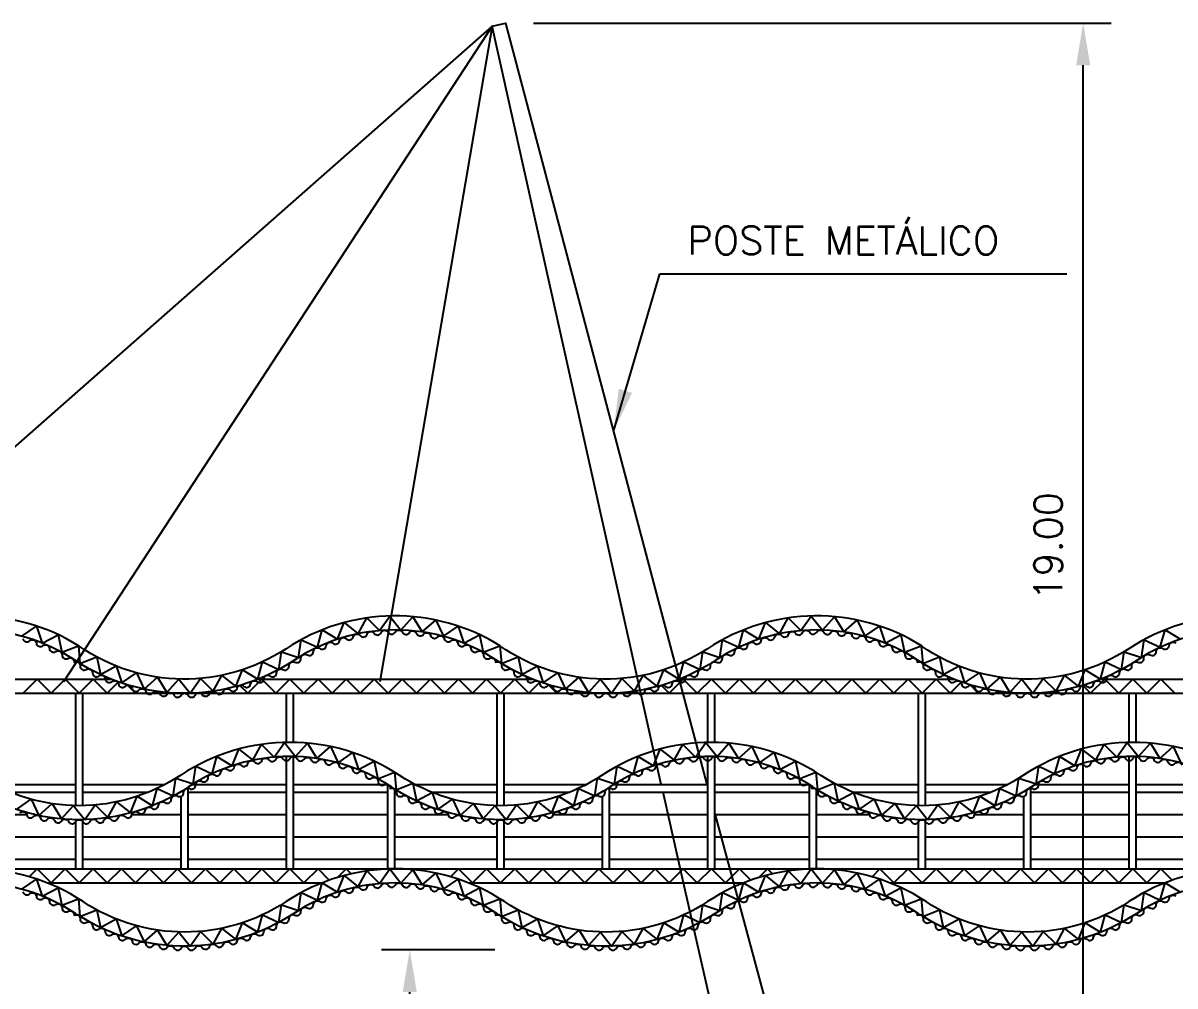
# Model space of a CAD drawing. Header units: millimetres. Extents: x 462 to 740, y -508 to -73.
# Drawn here: x 658.47 to 674.87, y -492.35 to -478.65 of the extents above; entities that cross this region are included whole.
import ezdxf

# ---------------------------------------------------------------- set-up
doc = ezdxf.new("R2010")
doc.units = ezdxf.units.MM
doc.header["$LTSCALE"] = 0.1
doc.header["$PDMODE"] = 3
doc.header["$PDSIZE"] = 0.005
for name, color, linetype in [('azul-claro', 130, 'Continuous'), ('COTAS', 6, 'Continuous'), ('nivel', 1, 'Continuous'), ('ondas-claras', 130, 'Continuous'), ('ondas-escuras', 160, 'Continuous')]:
    doc.layers.add(name, color=color, linetype=linetype)
doc.styles.add('RO-00', font='romans.shx')
doc.dimstyles.new('COTAS-300', dxfattribs={"dimscale": 0, "dimtxt": 0.4, "dimasz": 0.6, "dimexe": 0.4, "dimexo": 0.4, "dimgap": 0.3, "dimtad": 1, "dimzin": 1, "dimdsep": 46, "dimtxsty": 'RO-00', "dimcen": 2.5, "dimclrd": 6, "dimclre": 6, "dimclrt": 2, "dimadec": 0, "dimazin": 0, "dimtfac": 1, "dimtmove": 2, "dimatfit": 2, "dimfxl": 1, "dimtolj": 1, "dimtzin": 0, "dimarcsym": 0})

# ---------------------------------------------------------------- blocks, each defined once
blk = doc.blocks.new('*D66')
at = {"layer": 'COTAS', "color": 6, "lineweight": -2}
for p, q in [((665.187, -491.841), (663.576, -491.841)), ((663.976, -497.241), (663.976, -492.441)), ((665.187, -497.841), (663.576, -497.841))]:
    blk.add_line(p, q, dxfattribs=at)
at = {"layer": 'COTAS', "color": 6}
for points in [[(663.876, -492.441), (664.076, -492.441), (663.976, -491.841)], [(663.876, -497.241), (664.076, -497.241), (663.976, -497.841)]]:
    blk.add_solid(points, dxfattribs=at)
at = {"layer": 'Defpoints', "color": 0}
for p in [(663.976, -491.841), (665.587, -491.841), (665.587, -497.841)]:
    blk.add_point(p, dxfattribs=at)
at = {"layer": 'COTAS', "color": 2, "insert": (663.476, -494.841), "char_height": 0.4, "attachment_point": 5, "rotation": 90, "style": 'RO-00'}
blk.add_mtext('\\A1;6.00', dxfattribs=at)
blk = doc.blocks.new('*D67')
at = {"layer": 'COTAS', "color": 6, "lineweight": -2}
for p, q in [((665.737, -478.652), (673.964, -478.652)), ((673.564, -497.052), (673.564, -479.252)), ((670.809, -497.652), (673.964, -497.652))]:
    blk.add_line(p, q, dxfattribs=at)
at = {"layer": 'COTAS', "color": 6}
for points in [[(673.464, -479.252), (673.664, -479.252), (673.564, -478.652)], [(673.464, -497.052), (673.664, -497.052), (673.564, -497.652)]]:
    blk.add_solid(points, dxfattribs=at)
at = {"layer": 'Defpoints', "color": 0}
for p in [(665.337, -478.652), (673.564, -478.652), (670.409, -497.652)]:
    blk.add_point(p, dxfattribs=at)
at = {"layer": 'COTAS', "color": 2, "insert": (673.064, -486.099), "char_height": 0.4, "attachment_point": 5, "rotation": 90, "style": 'RO-00'}
blk.add_mtext('\\A1;19.00', dxfattribs=at)

msp = doc.modelspace()

# ---------------------------------------------------------------- hatches: boundary and pattern name
h = msp.add_hatch()
h.set_pattern_fill('LINE', color=256, scale=0.1, style=0)
h.set_pattern_definition([(0, (31.8689, 31.7374), (0, 0.3175), [])])
h.paths.add_polyline_path([(654.489, -489.489), (653.32, -489.489), (653.32, -489.788, 0.116451)])
h.paths.add_polyline_path([(654.72, -489.657, -0.237937), (654.669, -489.652, 0.268983), (654.611, -489.65), (654.611, -489.65, 0.268989), (654.581, -489.7, -0.610099), (654.49, -489.745, 0.268989), (654.433, -489.739), (654.433, -489.739, 0.268983), (654.399, -489.786, -0.6101), (654.305, -489.824, 0.268983), (654.248, -489.814), (654.248, -489.814, 0.268989), (654.211, -489.859, -0.610099), (654.115, -489.891, 0.26899), (654.058, -489.877), (654.058, -489.877, 0.268984), (654.018, -489.919, -0.6101), (653.92, -489.943, 0.579938), (653.822, -489.964, -0.610099), (653.722, -489.982, 0.579938), (653.623, -489.996, -0.6101), (653.522, -490.007, 0.579938), (653.422, -490.014, -0.610099), (653.321, -490.018, 0.001454), (653.32, -490.018), (653.32, -490.689), (654.72, -490.689)])
h.paths.add_polyline_path([(656.22, -489.489), (654.927, -489.489, 0.020521), (654.927, -489.493, -0.5853), (654.842, -489.547, 0.098516), (654.82, -489.541), (654.82, -490.689), (656.22, -490.689)])
h.paths.add_polyline_path([(657.665, -489.491, 0.024038), (657.66, -489.489), (657.624, -489.489, 0.049924), (657.614, -489.493, -0.312343), (657.548, -489.489), (656.32, -489.489), (656.32, -490.689), (657.665, -490.689)])
h.paths.add_polyline_path([(659.22, -490.018, 0.001448), (659.22, -490.018, -0.6101), (659.119, -490.014, 0.579938), (659.019, -490.007, -0.610099), (658.918, -489.996, 0.579938), (658.819, -489.982, -0.6101), (658.719, -489.964, 0.579938), (658.621, -489.943, -0.610099), (658.523, -489.919, 0.579938), (658.426, -489.891, -0.6101), (658.33, -489.859, 0.579938), (658.236, -489.824, -0.610099), (658.142, -489.786, 0.579938), (658.051, -489.745, -0.6101), (657.96, -489.7, 0.579938), (657.872, -489.652, -0.610099), (657.784, -489.601, 0.222137), (657.765, -489.555), (657.765, -490.689), (659.22, -490.689)])
h.paths.add_polyline_path([(659.22, -489.489), (658.052, -489.489, 0.116451), (659.22, -489.788)])
h = msp.add_hatch()
h.set_pattern_fill('LINE', color=256, scale=0.1, style=0)
h.set_pattern_definition([(0, (37.8689, 31.7374), (0, 0.3175), [])])
h.paths.add_polyline_path([(660.489, -489.489), (659.32, -489.489), (659.32, -489.788, 0.116451)])
h.paths.add_polyline_path([(660.72, -489.657, -0.237937), (660.669, -489.652, 0.268983), (660.611, -489.65), (660.611, -489.65, 0.268989), (660.581, -489.7, -0.610099), (660.49, -489.745, 0.268989), (660.433, -489.739), (660.433, -489.739, 0.268983), (660.399, -489.786, -0.6101), (660.305, -489.824, 0.268983), (660.248, -489.814), (660.248, -489.814, 0.268989), (660.211, -489.859, -0.610099), (660.115, -489.891, 0.26899), (660.058, -489.877), (660.058, -489.877, 0.268984), (660.018, -489.919, -0.6101), (659.92, -489.943, 0.579938), (659.822, -489.964, -0.610099), (659.722, -489.982, 0.579938), (659.623, -489.996, -0.6101), (659.522, -490.007, 0.579938), (659.422, -490.014, -0.610099), (659.321, -490.018, 0.001454), (659.32, -490.018), (659.32, -490.689), (660.72, -490.689)])
h.paths.add_polyline_path([(662.22, -489.489), (660.927, -489.489, 0.020521), (660.927, -489.493, -0.5853), (660.842, -489.547, 0.098516), (660.82, -489.541), (660.82, -490.689), (662.22, -490.689)])
h.paths.add_polyline_path([(663.665, -489.491, 0.024038), (663.66, -489.489), (663.624, -489.489, 0.049924), (663.614, -489.493, -0.312343), (663.548, -489.489), (662.32, -489.489), (662.32, -490.689), (663.665, -490.689)])
h.paths.add_polyline_path([(665.22, -490.018, 0.001448), (665.22, -490.018, -0.6101), (665.119, -490.014, 0.579938), (665.019, -490.007, -0.610099), (664.918, -489.996, 0.579938), (664.819, -489.982, -0.6101), (664.719, -489.964, 0.579938), (664.621, -489.943, -0.610099), (664.523, -489.919, 0.579938), (664.426, -489.891, -0.6101), (664.33, -489.859, 0.579938), (664.236, -489.824, -0.610099), (664.142, -489.786, 0.579938), (664.051, -489.745, -0.6101), (663.96, -489.7, 0.579938), (663.872, -489.652, -0.610099), (663.784, -489.601, 0.222137), (663.765, -489.555), (663.765, -490.689), (665.22, -490.689)])
h.paths.add_polyline_path([(665.22, -489.489), (664.052, -489.489, 0.116451), (665.22, -489.788)])
h = msp.add_hatch()
h.set_pattern_fill('LINE', color=256, scale=0.1, style=0)
h.set_pattern_definition([(0, (43.8689, 31.7374), (0, 0.3175), [])])
h.paths.add_polyline_path([(666.489, -489.489), (665.32, -489.489), (665.32, -489.788, 0.116451)])
h.paths.add_polyline_path([(666.72, -489.657, -0.237937), (666.669, -489.652, 0.268983), (666.611, -489.65), (666.611, -489.65, 0.268989), (666.581, -489.7, -0.610099), (666.49, -489.745, 0.268989), (666.433, -489.739), (666.433, -489.739, 0.268983), (666.399, -489.786, -0.6101), (666.305, -489.824, 0.268983), (666.248, -489.814), (666.248, -489.814, 0.268989), (666.211, -489.859, -0.610099), (666.115, -489.891, 0.26899), (666.058, -489.877), (666.058, -489.877, 0.268984), (666.018, -489.919, -0.6101), (665.92, -489.943, 0.579938), (665.822, -489.964, -0.610099), (665.722, -489.982, 0.579938), (665.623, -489.996, -0.6101), (665.522, -490.007, 0.579938), (665.422, -490.014, -0.610099), (665.321, -490.018, 0.001454), (665.32, -490.018), (665.32, -490.689), (666.72, -490.689)])
h.paths.add_polyline_path([(668.22, -489.489), (666.927, -489.489, 0.020521), (666.927, -489.493, -0.5853), (666.842, -489.547, 0.098516), (666.82, -489.541), (666.82, -490.689), (668.22, -490.689)])
h.paths.add_polyline_path([(669.665, -489.491, 0.024038), (669.66, -489.489), (669.624, -489.489, 0.049924), (669.614, -489.493, -0.312343), (669.548, -489.489), (668.32, -489.489), (668.32, -490.689), (669.665, -490.689)])
h.paths.add_polyline_path([(671.22, -490.018, 0.001448), (671.22, -490.018, -0.6101), (671.119, -490.014, 0.579938), (671.019, -490.007, -0.610099), (670.918, -489.996, 0.579938), (670.819, -489.982, -0.6101), (670.719, -489.964, 0.579938), (670.621, -489.943, -0.610099), (670.523, -489.919, 0.579938), (670.426, -489.891, -0.6101), (670.33, -489.859, 0.579938), (670.236, -489.824, -0.610099), (670.142, -489.786, 0.579938), (670.051, -489.745, -0.6101), (669.96, -489.7, 0.579938), (669.872, -489.652, -0.610099), (669.784, -489.601, 0.222137), (669.765, -489.555), (669.765, -490.689), (671.22, -490.689)])
h.paths.add_polyline_path([(671.22, -489.489), (670.052, -489.489, 0.116451), (671.22, -489.788)])
h = msp.add_hatch()
h.set_pattern_fill('LINE', color=256, scale=0.1, style=0)
h.set_pattern_definition([(0, (49.8689, 31.7374), (0, 0.3175), [])])
h.paths.add_polyline_path([(672.489, -489.489), (671.32, -489.489), (671.32, -489.788, 0.116451)])
h.paths.add_polyline_path([(672.72, -489.657, -0.237937), (672.669, -489.652, 0.268983), (672.611, -489.65), (672.611, -489.65, 0.268989), (672.581, -489.7, -0.610099), (672.49, -489.745, 0.268989), (672.433, -489.739), (672.433, -489.739, 0.268983), (672.399, -489.786, -0.6101), (672.305, -489.824, 0.268983), (672.248, -489.814), (672.248, -489.814, 0.268989), (672.211, -489.859, -0.610099), (672.115, -489.891, 0.26899), (672.058, -489.877), (672.058, -489.877, 0.268984), (672.018, -489.919, -0.6101), (671.92, -489.943, 0.579938), (671.822, -489.964, -0.610099), (671.722, -489.982, 0.579938), (671.623, -489.996, -0.6101), (671.522, -490.007, 0.579938), (671.422, -490.014, -0.610099), (671.321, -490.018, 0.001454), (671.32, -490.018), (671.32, -490.689), (672.72, -490.689)])
h.paths.add_polyline_path([(674.22, -489.489), (672.927, -489.489, 0.020521), (672.927, -489.493, -0.5853), (672.842, -489.547, 0.098516), (672.82, -489.541), (672.82, -490.689), (674.22, -490.689)])
h.paths.add_polyline_path([(675.665, -489.491, 0.024038), (675.66, -489.489), (675.624, -489.489, 0.049924), (675.614, -489.493, -0.312343), (675.548, -489.489), (674.32, -489.489), (674.32, -490.689), (675.665, -490.689)])
h.paths.add_polyline_path([(677.22, -490.018, 0.001448), (677.22, -490.018, -0.6101), (677.119, -490.014, 0.579938), (677.019, -490.007, -0.610099), (676.918, -489.996, 0.579938), (676.819, -489.982, -0.6101), (676.719, -489.964, 0.579938), (676.621, -489.943, -0.610099), (676.523, -489.919, 0.579938), (676.426, -489.891, -0.6101), (676.33, -489.859, 0.579938), (676.236, -489.824, -0.610099), (676.142, -489.786, 0.579938), (676.051, -489.745, -0.6101), (675.96, -489.7, 0.579938), (675.872, -489.652, -0.610099), (675.784, -489.601, 0.222137), (675.765, -489.555), (675.765, -490.689), (677.22, -490.689)])
h.paths.add_polyline_path([(677.22, -489.489), (676.052, -489.489, 0.116451), (677.22, -489.788)])

# ---------------------------------------------------------------- linework, layer by layer
for p, q in [((655.814, -487.989), (659.27, -487.989)), ((658.67, -487.989), (658.47, -488.189)), ((658.67, -487.989), (658.87, -488.189)), ((659.07, -487.989), (658.87, -488.189)), ((659.07, -487.989), (659.27, -488.189)), ((659.27, -487.989), (659.726, -487.989)), ((659.47, -487.989), (659.27, -488.189)), ((659.47, -487.989), (659.67, -488.189)), ((659.831, -488.028), (659.67, -488.189)), ((661.87, -487.989), (661.67, -488.189)), ((661.814, -487.989), (665.27, -487.989)), ((661.87, -487.989), (662.07, -488.189)), ((662.27, -487.989), (662.07, -488.189)), ((662.27, -487.989), (662.47, -488.189)), ((662.67, -487.989), (662.47, -488.189)), ((662.67, -487.989), (662.87, -488.189)), ((663.07, -487.989), (662.87, -488.189)), ((663.07, -487.989), (663.27, -488.189)), ((663.47, -487.989), (663.27, -488.189)), ((663.47, -487.989), (663.67, -488.189)), ((663.87, -487.989), (663.67, -488.189)), ((663.87, -487.989), (664.07, -488.189)), ((664.27, -487.989), (664.07, -488.189)), ((664.27, -487.989), (664.47, -488.189)), ((664.67, -487.989), (664.47, -488.189)), ((664.67, -487.989), (664.87, -488.189)), ((665.07, -487.989), (664.87, -488.189)), ((665.07, -487.989), (665.27, -488.189)), ((665.27, -487.989), (665.726, -487.989)), ((665.47, -487.989), (665.27, -488.189)), ((665.47, -487.989), (665.67, -488.189)), ((665.831, -488.028), (665.67, -488.189)), ((667.87, -487.989), (667.67, -488.189)), ((667.814, -487.989), (671.27, -487.989)), ((667.87, -487.989), (668.07, -488.189)), ((668.27, -487.989), (668.07, -488.189)), ((668.27, -487.989), (668.47, -488.189)), ((668.67, -487.989), (668.47, -488.189)), ((668.67, -487.989), (668.87, -488.189)), ((669.07, -487.989), (668.87, -488.189)), ((669.07, -487.989), (669.27, -488.189)), ((669.47, -487.989), (669.27, -488.189)), ((669.47, -487.989), (669.67, -488.189)), ((669.87, -487.989), (669.67, -488.189)), ((669.87, -487.989), (670.07, -488.189)), ((670.27, -487.989), (670.07, -488.189)), ((670.27, -487.989), (670.47, -488.189)), ((670.67, -487.989), (670.47, -488.189)), ((670.67, -487.989), (670.87, -488.189)), ((671.07, -487.989), (670.87, -488.189)), ((671.07, -487.989), (671.27, -488.189)), ((671.27, -487.989), (671.726, -487.989)), ((671.47, -487.989), (671.27, -488.189)), ((671.47, -487.989), (671.67, -488.189)), ((671.831, -488.028), (671.67, -488.189)), ((673.87, -487.989), (673.67, -488.189)), ((673.814, -487.989), (677.27, -487.989)), ((673.87, -487.989), (674.07, -488.189)), ((674.27, -487.989), (674.07, -488.189)), ((674.27, -487.989), (674.47, -488.189)), ((674.67, -487.989), (674.47, -488.189)), ((674.67, -487.989), (674.87, -488.189)), ((653.27, -488.189), (659.27, -488.189)), ((659.22, -489.788), (659.22, -488.189)), ((659.27, -488.189), (665.27, -488.189)), ((659.32, -489.788), (659.32, -488.189)), ((659.948, -488.066), (660.07, -488.189)), ((661.558, -488.077), (661.67, -488.189)), ((662.22, -488.889), (662.22, -488.189)), ((662.32, -488.889), (662.32, -488.189)), ((665.22, -489.788), (665.22, -488.189)), ((665.27, -488.189), (671.27, -488.189)), ((665.32, -489.788), (665.32, -488.189)), ((665.948, -488.066), (666.07, -488.189)), ((667.558, -488.077), (667.67, -488.189)), ((668.22, -488.889), (668.22, -488.189)), ((668.32, -488.889), (668.32, -488.189)), ((671.22, -489.788), (671.22, -488.189)), ((671.27, -488.189), (677.27, -488.189)), ((671.32, -489.788), (671.32, -488.189)), ((671.948, -488.066), (672.07, -488.189)), ((673.558, -488.077), (673.67, -488.189)), ((674.22, -488.889), (674.22, -488.189)), ((674.32, -488.889), (674.32, -488.189)), ((662.22, -490.689), (662.22, -489.089)), ((662.32, -490.689), (662.32, -489.089)), ((668.22, -490.689), (668.22, -489.089)), ((668.32, -490.689), (668.32, -489.089)), ((674.22, -490.689), (674.22, -489.089)), ((674.32, -490.689), (674.32, -489.089)), ((658.052, -489.489), (659.22, -489.489)), ((659.32, -489.489), (660.489, -489.489)), ((660.878, -489.489), (662.22, -489.489)), ((662.32, -489.489), (663.663, -489.489)), ((663.665, -490.689), (663.665, -489.491)), ((664.052, -489.489), (665.22, -489.489)), ((665.32, -489.489), (666.489, -489.489)), ((666.878, -489.489), (668.22, -489.489)), ((668.32, -489.489), (669.663, -489.489)), ((669.665, -490.689), (669.665, -489.491)), ((670.052, -489.489), (671.22, -489.489)), ((671.32, -489.489), (672.489, -489.489)), ((672.878, -489.489), (674.22, -489.489)), ((674.32, -489.489), (675.663, -489.489)), ((660.72, -490.689), (660.72, -489.657)), ((660.82, -490.689), (660.82, -489.541)), ((663.765, -490.689), (663.765, -489.555)), ((666.72, -490.689), (666.72, -489.657)), ((666.82, -490.689), (666.82, -489.541)), ((669.765, -490.689), (669.765, -489.555)), ((672.72, -490.689), (672.72, -489.657)), ((672.82, -490.689), (672.82, -489.541)), ((659.22, -490.689), (659.22, -489.988)), ((659.32, -490.689), (659.32, -489.988)), ((665.22, -490.689), (665.22, -489.988)), ((665.32, -490.689), (665.32, -489.988)), ((671.22, -490.689), (671.22, -489.988)), ((671.32, -490.689), (671.32, -489.988)), ((653.27, -490.689), (659.27, -490.689)), ((658.67, -490.689), (658.558, -490.801)), ((658.67, -490.689), (658.87, -490.889)), ((659.07, -490.689), (658.87, -490.889)), ((659.07, -490.689), (659.27, -490.889)), ((659.27, -490.689), (665.27, -490.689)), ((659.47, -490.689), (659.27, -490.889)), ((659.47, -490.689), (659.67, -490.889)), ((659.87, -490.689), (659.67, -490.889)), ((659.87, -490.689), (660.07, -490.889)), ((660.27, -490.689), (660.07, -490.889)), ((660.27, -490.689), (660.47, -490.889)), ((660.67, -490.689), (660.47, -490.889)), ((660.67, -490.689), (660.87, -490.889)), ((661.07, -490.689), (660.87, -490.889)), ((661.07, -490.689), (661.27, -490.889)), ((661.47, -490.689), (661.27, -490.889)), ((661.47, -490.689), (661.67, -490.889)), ((661.87, -490.689), (661.67, -490.889)), ((661.87, -490.689), (662.07, -490.889)), ((662.27, -490.689), (662.07, -490.889)), ((662.27, -490.689), (662.47, -490.889)), ((662.67, -490.689), (662.47, -490.889)), ((662.67, -490.689), (662.831, -490.849)), ((663.07, -490.689), (662.948, -490.811)), ((663.07, -490.689), (663.141, -490.76)), ((664.67, -490.689), (664.558, -490.801)), ((664.67, -490.689), (664.87, -490.889)), ((665.07, -490.689), (664.87, -490.889)), ((665.07, -490.689), (665.27, -490.889)), ((665.27, -490.689), (671.27, -490.689)), ((665.47, -490.689), (665.27, -490.889)), ((665.47, -490.689), (665.67, -490.889)), ((665.87, -490.689), (665.67, -490.889)), ((665.87, -490.689), (666.07, -490.889)), ((666.27, -490.689), (666.07, -490.889)), ((666.27, -490.689), (666.47, -490.889)), ((666.67, -490.689), (666.47, -490.889)), ((666.67, -490.689), (666.87, -490.889)), ((667.07, -490.689), (666.87, -490.889)), ((667.07, -490.689), (667.27, -490.889)), ((667.47, -490.689), (667.27, -490.889)), ((667.47, -490.689), (667.67, -490.889)), ((667.87, -490.689), (667.67, -490.889)), ((667.87, -490.689), (668.07, -490.889)), ((668.27, -490.689), (668.07, -490.889)), ((668.27, -490.689), (668.47, -490.889)), ((668.67, -490.689), (668.47, -490.889)), ((668.67, -490.689), (668.831, -490.849)), ((669.07, -490.689), (668.948, -490.811)), ((669.07, -490.689), (669.141, -490.76)), ((670.67, -490.689), (670.558, -490.801)), ((670.67, -490.689), (670.87, -490.889)), ((671.07, -490.689), (670.87, -490.889)), ((671.07, -490.689), (671.27, -490.889)), ((671.27, -490.689), (677.27, -490.689)), ((671.47, -490.689), (671.27, -490.889)), ((671.47, -490.689), (671.67, -490.889)), ((671.87, -490.689), (671.67, -490.889)), ((671.87, -490.689), (672.07, -490.889)), ((672.27, -490.689), (672.07, -490.889)), ((672.27, -490.689), (672.47, -490.889)), ((672.67, -490.689), (672.47, -490.889)), ((672.67, -490.689), (672.87, -490.889)), ((673.07, -490.689), (672.87, -490.889)), ((673.07, -490.689), (673.27, -490.889)), ((673.47, -490.689), (673.27, -490.889)), ((673.47, -490.689), (673.67, -490.889)), ((673.87, -490.689), (673.67, -490.889)), ((673.87, -490.689), (674.07, -490.889)), ((674.27, -490.689), (674.07, -490.889)), ((674.27, -490.689), (674.47, -490.889)), ((674.67, -490.689), (674.47, -490.889)), ((674.67, -490.689), (674.831, -490.849)), ((658.814, -490.889), (659.27, -490.889)), ((659.27, -490.889), (662.726, -490.889)), ((664.814, -490.889), (665.27, -490.889)), ((665.27, -490.889), (668.726, -490.889)), ((670.814, -490.889), (671.27, -490.889)), ((671.27, -490.889), (674.726, -490.889))]:
    msp.add_line(p, q)
at = {"layer": 'azul-claro'}
for points in [[(659.27, -487.518, 0.293057), (656.215, -487.555, -0.307403), (653.259, -487.513, -0.292457)], [(665.27, -487.518, 0.293057), (662.215, -487.555, -0.306916), (659.27, -487.518, -0.292457)], [(671.27, -487.518, 0.293057), (668.215, -487.555, -0.307403), (665.259, -487.513, -0.292457)], [(677.27, -487.518, 0.293057), (674.215, -487.555, -0.307403), (671.259, -487.513, -0.292457)], [(659.27, -487.758, -0.005791), (659.215, -487.722, 0.3), (656.326, -487.722, -0.3), (653.215, -487.722)], [(665.27, -487.758, -0.005791), (665.215, -487.722, 0.3), (662.326, -487.722, -0.3), (659.215, -487.722)], [(659.27, -487.761, -0.191661), (659.284, -487.801, 0.603753), (659.371, -487.852, -0.586073), (659.46, -487.9, 0.603737), (659.55, -487.945, -0.586073), (659.642, -487.986, 0.603753), (659.736, -488.025, -0.586073), (659.83, -488.059, 0.603737), (659.926, -488.091, -0.586073), (660.023, -488.119, 0.603753), (660.121, -488.144, -0.586073), (660.219, -488.165, 0.603737), (660.318, -488.183, -0.586073), (660.418, -488.197, 0.603753), (660.519, -488.208, -0.586073), (660.619, -488.215, 0.603737), (660.72, -488.218, -0.586073), (660.821, -488.218, 0.603753), (660.922, -488.215, -0.586073), (661.022, -488.208, 0.603737), (661.123, -488.197, -0.586073), (661.222, -488.183, 0.603753), (661.322, -488.165, -0.586073), (661.42, -488.144, 0.603737), (661.518, -488.119, -0.586073), (661.615, -488.091, 0.603753), (661.711, -488.059, -0.586073), (661.805, -488.025, 0.603737), (661.899, -487.986, -0.586073), (661.991, -487.945, 0.603753), (662.081, -487.9, -0.586073), (662.17, -487.852, 0.603737), (662.257, -487.801, -0.586073), (662.342, -487.747, 0.5853), (662.427, -487.693, -0.604731), (662.515, -487.643, 0.5853), (662.604, -487.596, -0.604731), (662.695, -487.552, 0.5853), (662.787, -487.512, -0.604731), (662.881, -487.476, 0.5853), (662.977, -487.443, -0.604731), (663.073, -487.414, 0.5853), (663.171, -487.389, -0.604731), (663.269, -487.368, 0.5853), (663.369, -487.35, -0.604731), (663.469, -487.336, 0.5853), (663.569, -487.327, -0.604731), (663.67, -487.321, 0.5853), (663.77, -487.319, -0.604731), (663.871, -487.321, 0.5853), (663.972, -487.327, -0.604731), (664.072, -487.336, 0.5853), (664.172, -487.35, -0.604731), (664.272, -487.368, 0.5853), (664.37, -487.389, -0.604731), (664.468, -487.414, 0.5853), (664.564, -487.443, -0.604731), (664.66, -487.476, 0.5853), (664.754, -487.512, -0.604731), (664.846, -487.552, 0.5853), (664.937, -487.596, -0.604731), (665.026, -487.643, 0.5853), (665.114, -487.693, -0.604731), (665.199, -487.747, -0.354582), (665.27, -487.761, -0.354582)], [(671.27, -487.758, -0.005791), (671.215, -487.722, 0.3), (668.326, -487.722, -0.3), (665.215, -487.722)], [(665.27, -487.761, -0.191661), (665.284, -487.801, 0.603753), (665.371, -487.852, -0.586073), (665.46, -487.9, 0.603737), (665.55, -487.945, -0.586073), (665.642, -487.986, 0.603753), (665.736, -488.025, -0.586073), (665.83, -488.059, 0.603737), (665.926, -488.091, -0.586073), (666.023, -488.119, 0.603753), (666.121, -488.144, -0.586073), (666.219, -488.165, 0.603737), (666.318, -488.183, -0.586073), (666.418, -488.197, 0.603753), (666.519, -488.208, -0.586073), (666.619, -488.215, 0.603737), (666.72, -488.218, -0.586073), (666.821, -488.218, 0.603753), (666.922, -488.215, -0.586073), (667.022, -488.208, 0.603737), (667.123, -488.197, -0.586073), (667.222, -488.183, 0.603753), (667.322, -488.165, -0.586073), (667.42, -488.144, 0.603737), (667.518, -488.119, -0.586073), (667.615, -488.091, 0.603753), (667.711, -488.059, -0.586073), (667.805, -488.025, 0.603737), (667.899, -487.986, -0.586073), (667.991, -487.945, 0.603753), (668.081, -487.9, -0.586073), (668.17, -487.852, 0.603737), (668.257, -487.801, -0.586073), (668.342, -487.747, 0.5853), (668.427, -487.693, -0.604731), (668.515, -487.643, 0.5853), (668.604, -487.596, -0.604731), (668.695, -487.552, 0.5853), (668.787, -487.512, -0.604731), (668.881, -487.476, 0.5853), (668.977, -487.443, -0.604731), (669.073, -487.414, 0.5853), (669.171, -487.389, -0.604731), (669.269, -487.368, 0.5853), (669.369, -487.35, -0.604731), (669.469, -487.336, 0.5853), (669.569, -487.327, -0.604731), (669.67, -487.321, 0.5853), (669.77, -487.319, -0.604731), (669.871, -487.321, 0.5853), (669.972, -487.327, -0.604731), (670.072, -487.336, 0.5853), (670.172, -487.35, -0.604731), (670.272, -487.368, 0.5853), (670.37, -487.389, -0.604731), (670.468, -487.414, 0.5853), (670.564, -487.443, -0.604731), (670.66, -487.476, 0.5853), (670.754, -487.512, -0.604731), (670.846, -487.552, 0.5853), (670.937, -487.596, -0.604731), (671.026, -487.643, 0.5853), (671.114, -487.693, -0.604731), (671.199, -487.747, -0.354582), (671.27, -487.761, -0.354582)], [(677.27, -487.758, -0.005791), (677.215, -487.722, 0.3), (674.326, -487.722, -0.3), (671.215, -487.722)], [(658.468, -487.414, 0.5853), (658.564, -487.443, -0.604731), (658.66, -487.476, 0.5853), (658.754, -487.512, -0.604731), (658.846, -487.552, 0.5853), (658.937, -487.596, -0.604731), (659.026, -487.643, 0.5853), (659.114, -487.693, -0.604731), (659.199, -487.747, -0.354582), (659.27, -487.761, -0.354582)], [(671.27, -487.761, -0.191661), (671.284, -487.801, 0.603753), (671.371, -487.852, -0.586073), (671.46, -487.9, 0.603737), (671.55, -487.945, -0.586073), (671.642, -487.986, 0.603753), (671.736, -488.025, -0.586073), (671.83, -488.059, 0.603737), (671.926, -488.091, -0.586073), (672.023, -488.119, 0.603753), (672.121, -488.144, -0.586073), (672.219, -488.165, 0.603737), (672.318, -488.183, -0.586073), (672.418, -488.197, 0.603753), (672.519, -488.208, -0.586073), (672.619, -488.215, 0.603737), (672.72, -488.218, -0.586073), (672.821, -488.218, 0.603753), (672.922, -488.215, -0.586073), (673.022, -488.208, 0.603737), (673.123, -488.197, -0.586073), (673.222, -488.183, 0.603753), (673.322, -488.165, -0.586073), (673.42, -488.144, 0.603737), (673.518, -488.119, -0.586073), (673.615, -488.091, 0.603753), (673.711, -488.059, -0.586073), (673.805, -488.025, 0.603737), (673.899, -487.986, -0.586073), (673.991, -487.945, 0.603753), (674.081, -487.9, -0.586073), (674.17, -487.852, 0.603737), (674.257, -487.801, -0.586073), (674.342, -487.747, 0.5853), (674.427, -487.693, -0.604731), (674.515, -487.643, 0.5853), (674.604, -487.596, -0.604731), (674.695, -487.552, 0.5853), (674.787, -487.512, -0.604731), (674.881, -487.476, 0.5853)]]:
    msp.add_lwpolyline(points, format="xyb", dxfattribs=at)
for points in [[(658.455, -487.379), (658.664, -487.234), (658.745, -487.476), (658.97, -487.356), (659.022, -487.606), (659.259, -487.513), (659.281, -487.764)], [(659.281, -487.764), (659.519, -487.671), (659.571, -487.921), (659.796, -487.801), (659.876, -488.043), (660.086, -487.898), (660.194, -488.129), (660.386, -487.96), (660.52, -488.178), (660.69, -487.987), (660.849, -488.188), (660.996, -487.979), (661.177, -488.159), (661.299, -487.935), (661.499, -488.093), (661.594, -487.856), (661.812, -487.99), (661.879, -487.743), (662.11, -487.851), (662.148, -487.598), (662.393, -487.679), (662.431, -487.427), (662.662, -487.534), (662.729, -487.288), (662.947, -487.421), (663.042, -487.184), (663.242, -487.342), (663.364, -487.118), (663.545, -487.298), (663.692, -487.09), (663.851, -487.29), (664.021, -487.1), (664.155, -487.317), (664.347, -487.148), (664.455, -487.379), (664.664, -487.234), (664.745, -487.476), (664.97, -487.356), (665.022, -487.606), (665.259, -487.513), (665.281, -487.764)], [(665.281, -487.764), (665.519, -487.671), (665.571, -487.921), (665.796, -487.801), (665.876, -488.043), (666.086, -487.898), (666.194, -488.129), (666.386, -487.96), (666.52, -488.178), (666.69, -487.987), (666.849, -488.188), (666.996, -487.979), (667.177, -488.159), (667.299, -487.935), (667.499, -488.093), (667.594, -487.856), (667.812, -487.99), (667.879, -487.743), (668.11, -487.851), (668.148, -487.598), (668.393, -487.679), (668.431, -487.427), (668.662, -487.534), (668.729, -487.288), (668.947, -487.421), (669.042, -487.184), (669.242, -487.342), (669.364, -487.118), (669.545, -487.298), (669.692, -487.09), (669.851, -487.29), (670.021, -487.1), (670.155, -487.317), (670.347, -487.148), (670.455, -487.379), (670.664, -487.234), (670.745, -487.476), (670.97, -487.356), (671.022, -487.606), (671.259, -487.513), (671.281, -487.764)], [(671.281, -487.764), (671.519, -487.671), (671.571, -487.921), (671.796, -487.801), (671.876, -488.043), (672.086, -487.898), (672.194, -488.129), (672.386, -487.96), (672.52, -488.178), (672.69, -487.987), (672.849, -488.188), (672.996, -487.979), (673.177, -488.159), (673.299, -487.935), (673.499, -488.093), (673.594, -487.856), (673.812, -487.99), (673.879, -487.743), (674.11, -487.851), (674.148, -487.598), (674.393, -487.679), (674.431, -487.427), (674.662, -487.534), (674.729, -487.288), (674.947, -487.421)]]:
    msp.add_lwpolyline(points, dxfattribs=at)
at = {"layer": 'nivel'}
for q in [(654.548, -488.029), (659.048, -488.029), (663.548, -488.029)]:
    msp.add_line((665.15, -478.695), q, dxfattribs=at)
for points in [[(667.557, -489.489), (665.15, -478.695), (665.337, -478.652), (668.208, -489.489)], [(667.875, -490.889), (667.582, -489.598)], [(668.32, -489.904), (668.586, -490.889)], [(668.586, -490.889), (670.409, -497.652), (669.411, -497.652), (667.875, -490.889)]]:
    msp.add_lwpolyline(points, dxfattribs=at)
at = {"layer": 'ondas-claras'}
for points in [[(659.326, -491.155, 0.3), (656.215, -491.155, -0.3), (653.326, -491.155)], [(665.326, -491.155, 0.3), (662.215, -491.155, -0.3), (659.326, -491.155)], [(671.326, -491.155, 0.3), (668.215, -491.155, -0.3), (665.326, -491.155)], [(677.326, -491.155, 0.3), (674.215, -491.155, -0.3), (671.326, -491.155)], [(659.27, -491.358, -0.005791), (659.215, -491.322, 0.3), (656.326, -491.322, -0.293699), (653.27, -491.358)], [(658.468, -491.014, 0.5853), (658.564, -491.043, -0.604731), (658.66, -491.076, 0.5853), (658.754, -491.112, -0.604731), (658.846, -491.152, 0.5853), (658.937, -491.196, -0.604731), (659.026, -491.243, 0.5853), (659.114, -491.293, -0.604731), (659.199, -491.347, -0.354582), (659.27, -491.361, -0.354582)], [(665.27, -491.358, -0.005791), (665.215, -491.322, 0.3), (662.326, -491.322, -0.293699), (659.27, -491.358)], [(659.27, -491.361, -0.191661), (659.284, -491.401, 0.603753), (659.371, -491.452, -0.586073), (659.46, -491.5, 0.603737), (659.55, -491.545, -0.586073), (659.642, -491.586, 0.603753), (659.736, -491.625, -0.586073), (659.83, -491.659, 0.603737), (659.926, -491.691, -0.586073), (660.023, -491.719, 0.603753), (660.121, -491.744, -0.586073), (660.219, -491.765, 0.603737), (660.318, -491.783, -0.586073), (660.418, -491.797, 0.603753), (660.519, -491.808, -0.586073), (660.619, -491.815, 0.603737), (660.72, -491.818, -0.586073), (660.821, -491.818, 0.603753), (660.922, -491.815, -0.586073), (661.022, -491.808, 0.603737), (661.123, -491.797, -0.586073), (661.222, -491.783, 0.603753), (661.322, -491.765, -0.586073), (661.42, -491.744, 0.603737), (661.518, -491.719, -0.586073), (661.615, -491.691, 0.603753), (661.711, -491.659, -0.586073), (661.805, -491.625, 0.603737), (661.899, -491.586, -0.586073), (661.991, -491.545, 0.603753), (662.081, -491.5, -0.586073), (662.17, -491.452, 0.603737), (662.257, -491.401, -0.586073), (662.342, -491.347, 0.5853), (662.427, -491.293, -0.604731), (662.515, -491.243, 0.5853), (662.604, -491.196, -0.604731), (662.695, -491.152, 0.5853), (662.787, -491.112, -0.604731), (662.881, -491.076, 0.5853), (662.977, -491.043, -0.604731), (663.073, -491.014, 0.5853), (663.171, -490.989, -0.604731), (663.269, -490.968, 0.5853), (663.369, -490.95, -0.604731), (663.469, -490.936, 0.5853), (663.569, -490.927, -0.604731), (663.67, -490.921, 0.5853), (663.77, -490.919, -0.604731), (663.871, -490.921, 0.5853), (663.972, -490.927, -0.604731), (664.072, -490.936, 0.5853), (664.172, -490.95, -0.604731), (664.272, -490.968, 0.5853), (664.37, -490.989, -0.604731), (664.468, -491.014, 0.5853), (664.564, -491.043, -0.604731), (664.66, -491.076, 0.5853), (664.754, -491.112, -0.604731), (664.846, -491.152, 0.5853), (664.937, -491.196, -0.604731), (665.026, -491.243, 0.5853), (665.114, -491.293, -0.604731), (665.199, -491.347, -0.354582), (665.27, -491.361, -0.354582)], [(671.27, -491.358, -0.005791), (671.215, -491.322, 0.3), (668.326, -491.322, -0.293699), (665.27, -491.358)], [(665.27, -491.361, -0.191661), (665.284, -491.401, 0.603753), (665.371, -491.452, -0.586073), (665.46, -491.5, 0.603737), (665.55, -491.545, -0.586073), (665.642, -491.586, 0.603753), (665.736, -491.625, -0.586073), (665.83, -491.659, 0.603737), (665.926, -491.691, -0.586073), (666.023, -491.719, 0.603753), (666.121, -491.744, -0.586073), (666.219, -491.765, 0.603737), (666.318, -491.783, -0.586073), (666.418, -491.797, 0.603753), (666.519, -491.808, -0.586073), (666.619, -491.815, 0.603737), (666.72, -491.818, -0.586073), (666.821, -491.818, 0.603753), (666.922, -491.815, -0.586073), (667.022, -491.808, 0.603737), (667.123, -491.797, -0.586073), (667.222, -491.783, 0.603753), (667.322, -491.765, -0.586073), (667.42, -491.744, 0.603737), (667.518, -491.719, -0.586073), (667.615, -491.691, 0.603753), (667.711, -491.659, -0.586073), (667.805, -491.625, 0.603737), (667.899, -491.586, -0.586073), (667.991, -491.545, 0.603753), (668.081, -491.5, -0.586073), (668.17, -491.452, 0.603737), (668.257, -491.401, -0.586073), (668.342, -491.347, 0.5853), (668.427, -491.293, -0.604731), (668.515, -491.243, 0.5853), (668.604, -491.196, -0.604731), (668.695, -491.152, 0.5853), (668.787, -491.112, -0.604731), (668.881, -491.076, 0.5853), (668.977, -491.043, -0.604731), (669.073, -491.014, 0.5853), (669.171, -490.989, -0.604731), (669.269, -490.968, 0.5853), (669.369, -490.95, -0.604731), (669.469, -490.936, 0.5853), (669.569, -490.927, -0.604731), (669.67, -490.921, 0.5853), (669.77, -490.919, -0.604731), (669.871, -490.921, 0.5853), (669.972, -490.927, -0.604731), (670.072, -490.936, 0.5853), (670.172, -490.95, -0.604731), (670.272, -490.968, 0.5853), (670.37, -490.989, -0.604731), (670.468, -491.014, 0.5853), (670.564, -491.043, -0.604731), (670.66, -491.076, 0.5853), (670.754, -491.112, -0.604731), (670.846, -491.152, 0.5853), (670.937, -491.196, -0.604731), (671.026, -491.243, 0.5853), (671.114, -491.293, -0.604731), (671.199, -491.347, -0.354582), (671.27, -491.361, -0.354582)], [(677.27, -491.358, -0.005791), (677.215, -491.322, 0.3), (674.326, -491.322, -0.293699), (671.27, -491.358)], [(671.27, -491.361, -0.191661), (671.284, -491.401, 0.603753), (671.371, -491.452, -0.586073), (671.46, -491.5, 0.603737), (671.55, -491.545, -0.586073), (671.642, -491.586, 0.603753), (671.736, -491.625, -0.586073), (671.83, -491.659, 0.603737), (671.926, -491.691, -0.586073), (672.023, -491.719, 0.603753), (672.121, -491.744, -0.586073), (672.219, -491.765, 0.603737), (672.318, -491.783, -0.586073), (672.418, -491.797, 0.603753), (672.519, -491.808, -0.586073), (672.619, -491.815, 0.603737), (672.72, -491.818, -0.586073), (672.821, -491.818, 0.603753), (672.922, -491.815, -0.586073), (673.022, -491.808, 0.603737), (673.123, -491.797, -0.586073), (673.222, -491.783, 0.603753), (673.322, -491.765, -0.586073), (673.42, -491.744, 0.603737), (673.518, -491.719, -0.586073), (673.615, -491.691, 0.603753), (673.711, -491.659, -0.586073), (673.805, -491.625, 0.603737), (673.899, -491.586, -0.586073), (673.991, -491.545, 0.603753), (674.081, -491.5, -0.586073), (674.17, -491.452, 0.603737), (674.257, -491.401, -0.586073), (674.342, -491.347, 0.5853), (674.427, -491.293, -0.604731), (674.515, -491.243, 0.5853), (674.604, -491.196, -0.604731), (674.695, -491.152, 0.5853), (674.787, -491.112, -0.604731), (674.881, -491.076, 0.5853)]]:
    msp.add_lwpolyline(points, format="xyb", dxfattribs=at)
for points in [[(658.455, -490.979), (658.664, -490.834), (658.745, -491.076), (658.97, -490.956), (659.022, -491.206), (659.259, -491.113), (659.281, -491.364)], [(659.281, -491.364), (659.519, -491.271), (659.571, -491.521), (659.796, -491.401), (659.876, -491.643), (660.086, -491.498), (660.194, -491.729), (660.386, -491.56), (660.52, -491.778), (660.69, -491.587), (660.849, -491.788), (660.996, -491.579), (661.177, -491.759), (661.299, -491.535), (661.499, -491.693), (661.594, -491.456), (661.812, -491.59), (661.879, -491.343), (662.11, -491.451), (662.148, -491.198), (662.393, -491.279), (662.431, -491.027), (662.662, -491.134), (662.729, -490.888), (662.947, -491.021), (663.042, -490.784), (663.242, -490.942), (663.364, -490.718), (663.545, -490.898), (663.692, -490.69), (663.851, -490.89), (664.021, -490.7), (664.155, -490.917), (664.347, -490.748), (664.455, -490.979), (664.664, -490.834), (664.745, -491.076), (664.97, -490.956), (665.022, -491.206), (665.259, -491.113), (665.281, -491.364)], [(665.281, -491.364), (665.519, -491.271), (665.571, -491.521), (665.796, -491.401), (665.876, -491.643), (666.086, -491.498), (666.194, -491.729), (666.386, -491.56), (666.52, -491.778), (666.69, -491.587), (666.849, -491.788), (666.996, -491.579), (667.177, -491.759), (667.299, -491.535), (667.499, -491.693), (667.594, -491.456), (667.812, -491.59), (667.879, -491.343), (668.11, -491.451), (668.148, -491.198), (668.393, -491.279), (668.431, -491.027), (668.662, -491.134), (668.729, -490.888), (668.947, -491.021), (669.042, -490.784), (669.242, -490.942), (669.364, -490.718), (669.545, -490.898), (669.692, -490.69), (669.851, -490.89), (670.021, -490.7), (670.155, -490.917), (670.347, -490.748), (670.455, -490.979), (670.664, -490.834), (670.745, -491.076), (670.97, -490.956), (671.022, -491.206), (671.259, -491.113), (671.281, -491.364)], [(671.281, -491.364), (671.519, -491.271), (671.571, -491.521), (671.796, -491.401), (671.876, -491.643), (672.086, -491.498), (672.194, -491.729), (672.386, -491.56), (672.52, -491.778), (672.69, -491.587), (672.849, -491.788), (672.996, -491.579), (673.177, -491.759), (673.299, -491.535), (673.499, -491.693), (673.594, -491.456), (673.812, -491.59), (673.879, -491.343), (674.11, -491.451), (674.148, -491.198), (674.393, -491.279), (674.431, -491.027), (674.662, -491.134), (674.729, -490.888), (674.947, -491.021)]]:
    msp.add_lwpolyline(points, dxfattribs=at)
at = {"layer": 'ondas-escuras'}
for points in [[(659.27, -489.789, -0.146769), (657.826, -489.355, 0.3), (654.715, -489.355, -0.146769), (653.27, -489.789)], [(665.27, -489.789, -0.146769), (663.826, -489.355, 0.3), (660.715, -489.355, -0.146769), (659.27, -489.789)], [(671.27, -489.789, -0.146769), (669.826, -489.355, 0.3), (666.715, -489.355, -0.146769), (665.27, -489.789)], [(677.27, -489.789, -0.146769), (675.826, -489.355, 0.3), (672.715, -489.355, -0.146769), (671.27, -489.789)], [(659.27, -489.989, -0.146769), (657.715, -489.522, 0.3), (654.826, -489.522, -0.146769), (653.27, -489.989)], [(665.27, -489.989, -0.146769), (663.715, -489.522, 0.3), (660.826, -489.522, -0.146769), (659.27, -489.989)], [(659.27, -489.989, -0.271445), (659.321, -490.018, 0.603753), (659.422, -490.015, -0.586073), (659.522, -490.008, 0.603737), (659.623, -489.997, -0.586073), (659.722, -489.983, 0.603753), (659.822, -489.965, -0.586073), (659.92, -489.944, 0.603737), (660.018, -489.919, -0.586073), (660.115, -489.891, 0.603753), (660.211, -489.859, -0.586073), (660.305, -489.825, 0.603737), (660.399, -489.786, -0.586073), (660.491, -489.745, 0.603753), (660.581, -489.7, -0.586073), (660.67, -489.652, 0.603737), (660.757, -489.601, -0.586073), (660.842, -489.547, 0.5853), (660.927, -489.493, -0.604731), (661.015, -489.443, 0.5853), (661.104, -489.396, -0.604731), (661.195, -489.352, 0.5853), (661.287, -489.312, -0.604731), (661.381, -489.276, 0.5853), (661.477, -489.243, -0.604731), (661.573, -489.214, 0.5853), (661.671, -489.189, -0.604731), (661.769, -489.168, 0.5853), (661.869, -489.15, -0.604731), (661.969, -489.136, 0.5853), (662.069, -489.127, -0.604731), (662.17, -489.121, 0.5853), (662.27, -489.119, -0.604731), (662.371, -489.121, 0.5853), (662.472, -489.127, -0.604731), (662.572, -489.136, 0.5853), (662.672, -489.15, -0.604731), (662.772, -489.168, 0.5853), (662.87, -489.189, -0.604731), (662.968, -489.214, 0.5853), (663.064, -489.243, -0.604731), (663.16, -489.276, 0.5853), (663.254, -489.312, -0.604731), (663.346, -489.352, 0.5853), (663.437, -489.396, -0.604731), (663.526, -489.443, 0.5853), (663.614, -489.493, -0.604731), (663.699, -489.547, -0.586073), (663.784, -489.601, 0.603753), (663.871, -489.652, -0.586073), (663.96, -489.7, 0.603737), (664.05, -489.745, -0.586073), (664.142, -489.786, 0.603753), (664.236, -489.825, -0.586073), (664.33, -489.859, 0.603737), (664.426, -489.891, -0.586073), (664.523, -489.919, 0.603753), (664.621, -489.944, -0.586073), (664.719, -489.965, 0.603737), (664.818, -489.983, -0.586073), (664.918, -489.997, 0.603753), (665.019, -490.008, -0.586073), (665.119, -490.015, 0.603737), (665.22, -490.018, -0.271445), (665.27, -489.989, -0.271445)], [(671.27, -489.989, -0.146769), (669.715, -489.522, 0.3), (666.826, -489.522, -0.146769), (665.27, -489.989)], [(665.27, -489.989, -0.271445), (665.321, -490.018, 0.603753), (665.422, -490.015, -0.586073), (665.522, -490.008, 0.603737), (665.623, -489.997, -0.586073), (665.722, -489.983, 0.603753), (665.822, -489.965, -0.586073), (665.92, -489.944, 0.603737), (666.018, -489.919, -0.586073), (666.115, -489.891, 0.603753), (666.211, -489.859, -0.586073), (666.305, -489.825, 0.603737), (666.399, -489.786, -0.586073), (666.491, -489.745, 0.603753), (666.581, -489.7, -0.586073), (666.67, -489.652, 0.603737), (666.757, -489.601, -0.586073), (666.842, -489.547, 0.5853), (666.927, -489.493, -0.604731), (667.015, -489.443, 0.5853), (667.104, -489.396, -0.604731), (667.195, -489.352, 0.5853), (667.287, -489.312, -0.604731), (667.381, -489.276, 0.5853), (667.477, -489.243, -0.604731), (667.573, -489.214, 0.5853), (667.671, -489.189, -0.604731), (667.769, -489.168, 0.5853), (667.869, -489.15, -0.604731), (667.969, -489.136, 0.5853), (668.069, -489.127, -0.604731), (668.17, -489.121, 0.5853), (668.27, -489.119, -0.604731), (668.371, -489.121, 0.5853), (668.472, -489.127, -0.604731), (668.572, -489.136, 0.5853), (668.672, -489.15, -0.604731), (668.772, -489.168, 0.5853), (668.87, -489.189, -0.604731), (668.968, -489.214, 0.5853), (669.064, -489.243, -0.604731), (669.16, -489.276, 0.5853), (669.254, -489.312, -0.604731), (669.346, -489.352, 0.5853), (669.437, -489.396, -0.604731), (669.526, -489.443, 0.5853), (669.614, -489.493, -0.604731), (669.699, -489.547, -0.586073), (669.784, -489.601, 0.603753), (669.871, -489.652, -0.586073), (669.96, -489.7, 0.603737), (670.05, -489.745, -0.586073), (670.142, -489.786, 0.603753), (670.236, -489.825, -0.586073), (670.33, -489.859, 0.603737), (670.426, -489.891, -0.586073), (670.523, -489.919, 0.603753), (670.621, -489.944, -0.586073), (670.719, -489.965, 0.603737), (670.818, -489.983, -0.586073), (670.918, -489.997, 0.603753), (671.019, -490.008, -0.586073), (671.119, -490.015, 0.603737), (671.22, -490.018, -0.271445), (671.27, -489.989, -0.271445)], [(677.27, -489.989, -0.146769), (675.715, -489.522, 0.3), (672.826, -489.522, -0.146769), (671.27, -489.989)], [(671.27, -489.989, -0.271445), (671.321, -490.018, 0.603753), (671.422, -490.015, -0.586073), (671.522, -490.008, 0.603737), (671.623, -489.997, -0.586073), (671.722, -489.983, 0.603753), (671.822, -489.965, -0.586073), (671.92, -489.944, 0.603737), (672.018, -489.919, -0.586073), (672.115, -489.891, 0.603753), (672.211, -489.859, -0.586073), (672.305, -489.825, 0.603737), (672.399, -489.786, -0.586073), (672.491, -489.745, 0.603753), (672.581, -489.7, -0.586073), (672.67, -489.652, 0.603737), (672.757, -489.601, -0.586073), (672.842, -489.547, 0.5853), (672.927, -489.493, -0.604731), (673.015, -489.443, 0.5853), (673.104, -489.396, -0.604731), (673.195, -489.352, 0.5853), (673.287, -489.312, -0.604731), (673.381, -489.276, 0.5853), (673.477, -489.243, -0.604731), (673.573, -489.214, 0.5853), (673.671, -489.189, -0.604731), (673.769, -489.168, 0.5853), (673.869, -489.15, -0.604731), (673.969, -489.136, 0.5853), (674.069, -489.127, -0.604731), (674.17, -489.121, 0.5853), (674.27, -489.119, -0.604731), (674.371, -489.121, 0.5853), (674.472, -489.127, -0.604731), (674.572, -489.136, 0.5853), (674.672, -489.15, -0.604731), (674.772, -489.168, 0.5853), (674.87, -489.189, -0.604731), (674.968, -489.214, 0.5853)], [(658.426, -489.891, -0.586073), (658.523, -489.919, 0.603753), (658.621, -489.944, -0.586073), (658.719, -489.965, 0.603737), (658.818, -489.983, -0.586073), (658.918, -489.997, 0.603753), (659.019, -490.008, -0.586073), (659.119, -490.015, 0.603737), (659.22, -490.018, -0.271445), (659.27, -489.989, -0.271445)]]:
    msp.add_lwpolyline(points, format="xyb", dxfattribs=at)
for points in [[(659.27, -489.889), (659.349, -489.988), (659.496, -489.779), (659.677, -489.959), (659.799, -489.735), (659.999, -489.893), (660.094, -489.656), (660.312, -489.79), (660.379, -489.543), (660.61, -489.651), (660.648, -489.398), (660.893, -489.479), (660.931, -489.227), (661.162, -489.334), (661.229, -489.088), (661.447, -489.221), (661.542, -488.984), (661.742, -489.142), (661.864, -488.918), (662.045, -489.098), (662.192, -488.89), (662.351, -489.09), (662.521, -488.9), (662.655, -489.117), (662.847, -488.948), (662.955, -489.179), (663.164, -489.034), (663.245, -489.276), (663.47, -489.156), (663.522, -489.406), (663.759, -489.313), (663.781, -489.564), (664.019, -489.471), (664.071, -489.721), (664.296, -489.601), (664.376, -489.843), (664.586, -489.698), (664.694, -489.929), (664.886, -489.76), (665.02, -489.978), (665.19, -489.787), (665.27, -489.889)], [(665.27, -489.889), (665.349, -489.988), (665.496, -489.779), (665.677, -489.959), (665.799, -489.735), (665.999, -489.893), (666.094, -489.656), (666.312, -489.79), (666.379, -489.543), (666.61, -489.651), (666.648, -489.398), (666.893, -489.479), (666.931, -489.227), (667.162, -489.334), (667.229, -489.088), (667.447, -489.221), (667.542, -488.984), (667.742, -489.142), (667.864, -488.918), (668.045, -489.098), (668.192, -488.89), (668.351, -489.09), (668.521, -488.9), (668.655, -489.117), (668.847, -488.948), (668.955, -489.179), (669.164, -489.034), (669.245, -489.276), (669.47, -489.156), (669.522, -489.406), (669.759, -489.313), (669.781, -489.564), (670.019, -489.471), (670.071, -489.721), (670.296, -489.601), (670.376, -489.843), (670.586, -489.698), (670.694, -489.929), (670.886, -489.76), (671.02, -489.978), (671.19, -489.787), (671.27, -489.889)], [(671.27, -489.889), (671.349, -489.988), (671.496, -489.779), (671.677, -489.959), (671.799, -489.735), (671.999, -489.893), (672.094, -489.656), (672.312, -489.79), (672.379, -489.543), (672.61, -489.651), (672.648, -489.398), (672.893, -489.479), (672.931, -489.227), (673.162, -489.334), (673.229, -489.088), (673.447, -489.221), (673.542, -488.984), (673.742, -489.142), (673.864, -488.918), (674.045, -489.098), (674.192, -488.89), (674.351, -489.09), (674.521, -488.9), (674.655, -489.117), (674.847, -488.948), (674.955, -489.179)], [(658.376, -489.843), (658.586, -489.698), (658.694, -489.929), (658.886, -489.76), (659.02, -489.978), (659.19, -489.787), (659.27, -489.889)]]:
    msp.add_lwpolyline(points, dxfattribs=at)

# ---------------------------------------------------------------- texts
at = {"layer": 'COTAS', "color": 2, "insert": (667.93, -481.547), "char_height": 0.4, "attachment_point": 1, "style": 'RO-00'}
msp.add_mtext('POSTE METÁLICO', dxfattribs=at)

# ---------------------------------------------------------------- dimensions: what is measured, and where the dimension line sits
at = {"layer": 'COTAS'}
dim = msp.add_linear_dim(base=(673.564, -478.652), p1=(670.409, -497.652), p2=(665.337, -478.652), angle=90, dimstyle='COTAS-300', override={"dimscale": 1}, dxfattribs=at)
dim.commit()
dim.dimension.update_dxf_attribs({"geometry": '*D67', "text_midpoint": (673.064, -486.099), "dimtype": 160})
dim = msp.add_linear_dim(base=(663.976, -491.841), p1=(665.587, -497.841), p2=(665.587, -491.841), angle=90, dimstyle='COTAS-300', override={"dimscale": 1}, dxfattribs=at)
dim.commit()
dim.dimension.update_dxf_attribs({"geometry": '*D66', "text_midpoint": (663.476, -494.841)})

# ---------------------------------------------------------------- leaders
at = {"layer": 'COTAS', "annotation_type": 0, "has_hookline": 1, "hookline_direction": 0, "text_width": 4.895}
msp.add_leader([(666.877, -484.462), (667.537, -482.22), (668.137, -482.22)], dimstyle='COTAS-300', override={"dimscale": 1}, dxfattribs=at)

doc.saveas('drawing.dxf')
